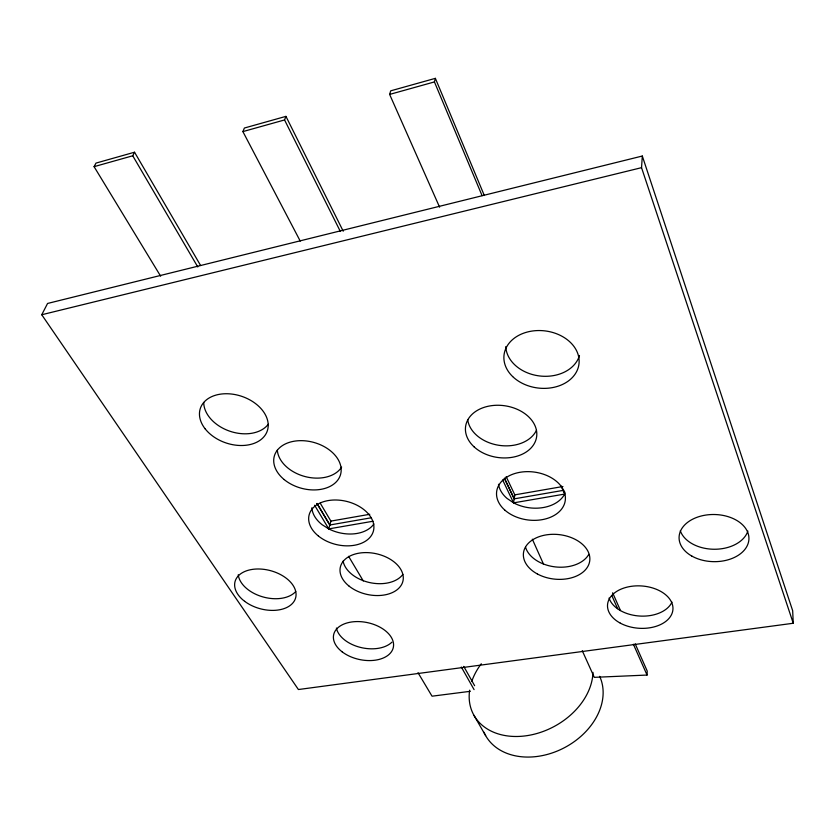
<?xml version="1.0" encoding="UTF-8"?>
<svg xmlns="http://www.w3.org/2000/svg" width="835" height="835" viewBox="0 0 835 835"><rect width="100%" height="100%" fill="white"/><g stroke="black" fill="none" stroke-linecap="round" stroke-linejoin="round"><path stroke-width="1.25" d="M582.245 650.653L594.29 677.342L647.052 675.056L647.219 671.058L635.164 643.785M793.25 623.254L641.541 167.668L642.313 156.03L47.564 303.46L41.75 314.743L298.408 689.533L793.25 623.254L792.676 610.74L642.313 156.03M593.007 672.384L592.86 674.367A65.213 48.472 -28 0 1 525.267 735.896A65.213 48.472 -28 0 1 469.646 690.169M564.867 492.065L564.658 494.08A34.308 24.152 7.2 0 1 513.65 502.889L507.002 498.391A34.308 24.152 7.2 0 1 498.505 484.269M504.361 478.33L514.13 498.85L513.608 502.858L564.658 494.08L561.047 485.949M506.156 476.628L514.819 494.863L514.277 498.839L504.507 478.309M311.873 507.764A32.878 22.211 13.7 0 0 322.07 524.672L328.833 528.941L329.762 524.996L316.924 503.484M320.223 503.171L330.89 521.103L329.898 524.985L317.049 503.463M482.077 195.641L434.43 81.924L435.369 78.344L390.707 90.838L389.632 94.418L439.607 207.184M340.346 231.452L284.558 119.948L285.946 116.368L244.394 128.026L242.891 131.596L300.245 241.106M160.644 276.187L94.084 166.666L132.744 155.78L134.55 152.22L200.619 265.53M94.084 166.666L95.994 163.096L134.55 152.22M242.891 131.596L284.558 119.948M389.632 94.418L434.43 81.924M41.75 314.743L641.541 167.668M330.89 521.103L369.78 514.287M329.773 525.006L371.398 517.752M514.819 494.863L562.947 486.502M314.597 505.227L328.76 528.899L373.026 521.238M514.151 498.86L563.792 490.281M470.293 691.307L432.029 696.192L418.011 672.697M348.592 556.319L363.277 580.941M132.744 155.78L197.791 266.97M473.936 715.292L485.646 735.656M461.317 667.029L474.071 689.606M463.749 666.393L474.635 685.712M285.946 116.368L343.227 231.222M502.691 480.041L513.588 502.847M532.333 539.17L543.481 564.074M611.836 595.606L617.618 608.642M633.379 644.223L647.052 675.056M612.639 592.787L620.499 610.573M435.369 78.344L484.31 195.494M579.48 355.48A37.408 28.734 6.8 0 1 539.587 375.959A37.408 28.734 6.8 0 1 505.78 346.577M268.296 424.253A35.018 24.591 18.7 0 1 230.001 431.267A35.018 24.591 18.7 0 1 203.73 402.47M536.425 430.349A35.581 26.073 8.5 0 1 498.766 445.285A35.581 26.073 8.5 0 1 467.694 419.598M588.811 554.356A33.108 22.378 6.4 0 1 555.285 566.902A33.108 22.378 6.4 0 1 525.528 547.144M341.63 467.099A34.099 23.735 15.5 0 1 305.057 476.555A34.099 23.735 15.5 0 1 277.335 450.201M373.892 523.921A32.878 22.211 13.7 0 1 328.833 528.941M402.877 574.397A31.824 20.875 12.2 0 1 369.592 582.559A31.824 20.875 12.2 0 1 343.101 561.12M747.868 531.07A34.653 23.578 1 0 1 714.269 549.253A34.653 23.578 1 0 1 680.306 530.757M295.757 591.514A31.135 19.758 15 0 1 262.534 596.806A31.135 19.758 15 0 1 238.267 574.731M671.977 602.118A32.534 21.219 3.9 0 1 639.579 616.032A32.534 21.219 3.9 0 1 609.07 598.048M391.897 642.188A30.279 18.902 11.9 0 1 360.177 647.344A30.279 18.902 11.9 0 1 336.401 628.035M471.723 681.558A65.213 48.472 -28 0 1 481.294 663.762M599.666 676.34A64.295 48.576 -28 0 1 561.809 749.016A64.295 48.576 -28 0 1 483.956 732.243M512.648 376.554A37.742 28.776 6.8 0 0 576.849 371.126A37.742 28.776 6.8 0 0 535.005 330.712A37.742 28.776 6.8 0 0 512.648 376.554M205.149 428.835A35.31 24.591 18.6 0 0 264.58 435.974A35.31 24.591 18.6 0 0 231.796 394.068A35.31 24.591 18.6 0 0 205.149 428.835M474.196 446.955A35.884 26.094 8.5 0 0 534.88 442.477A35.884 26.094 8.5 0 0 494.257 405.382A35.884 26.094 8.5 0 0 474.196 446.955M537.375 573.969A33.369 22.368 6.4 0 0 589.719 560.984A33.369 22.368 6.4 0 0 542.74 535.59A33.369 22.368 6.4 0 0 537.375 573.969M504.695 509.976A34.59 24.152 7.3 0 0 563.406 506.271A34.59 24.152 7.3 0 0 524.808 471.733A34.59 24.152 7.3 0 0 504.695 509.976M284.161 479.561A34.371 23.735 15.4 0 0 340.221 475.585A34.371 23.735 15.4 0 0 297.938 440.765A34.371 23.735 15.4 0 0 284.161 479.561M318.406 536.018A33.139 22.19 13.6 0 0 372.869 532.688A33.139 22.19 13.6 0 0 332.591 500.071A33.139 22.19 13.6 0 0 318.406 536.018M349.134 586.17A32.064 20.854 12.2 0 0 402.167 583.404A32.064 20.854 12.2 0 0 363.632 552.655A32.064 20.854 12.2 0 0 349.134 586.17M691.787 556.047A34.934 23.578 1.1 0 0 748.452 542.353A34.934 23.578 1.1 0 0 701.755 515.873A34.934 23.578 1.1 0 0 691.787 556.047M244.634 601.304A31.365 19.727 15 0 0 295.36 598.726A31.365 19.727 15 0 0 256.074 569.032A31.365 19.727 15 0 0 244.634 601.304M620.301 623.14A32.784 21.199 4 0 0 672.686 611.22A32.784 21.199 4 0 0 627.722 586.984A32.784 21.199 4 0 0 620.301 623.14M342.173 651.853A30.498 18.871 11.9 0 0 392.544 649.776A30.498 18.871 11.9 0 0 355.731 621.605A30.498 18.871 11.9 0 0 342.173 651.853"/></g></svg>
